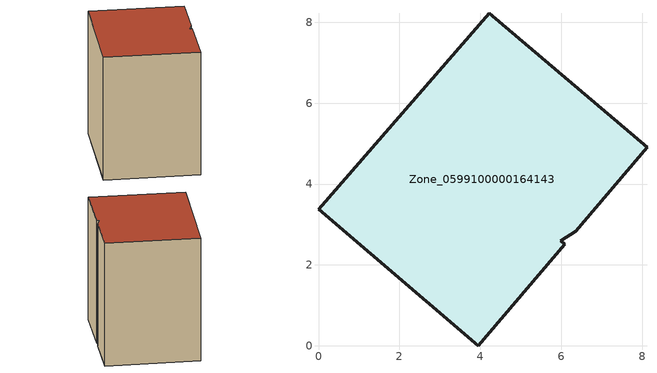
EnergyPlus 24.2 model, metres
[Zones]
Zone_0599100000164143
 floor ground (C_G): 0,3.37 4.22,8.23 8.12,4.91 6.36,2.83 5.99,2.6 6.08,2.51 3.95,0 z0
 wall outside (C_F): 4.22,8.23 0,3.37 3.95,0 6.08,2.51 5.99,2.6 6.36,2.83 8.12,4.91 4.22,8.23 z0:7
 roof outside (C_R): 6.36,2.83 8.12,4.91 4.22,8.23 0,3.37 3.95,0 6.08,2.51 5.99,2.6 z7
[BUILDING]
Pand.0599100000164143: North Axis=0; Terrain=City; Loads Convergence Tolerance Value=0.04; Temperature Convergence Tolerance Value=0.4; Solar Distribution=FullExterior; Maximum Number of Warmup Days=25; Minimum Number of Warmup Days=1
[Site:Location]
Rotterdam.The.Hague.AP_ZH_NLD Design_Conditions: Latitude=51.96; Longitude=4.45; Time Zone=1; Elevation=-4.5
[SITE:GROUNDTEMPERATURE:BUILDINGSURFACE]
18, 18, 18, 18, 18, 18, 18, 18, 18, 18, 18, 18
[MATERIAL] Thermal Absorptance=0.9; Solar Absorptance=0.7; Visible Absorptance=0.7
Name | Roughness | Thickness | Conductivity | Density | Specific Heat
G.TC.1946 | MediumSmooth | 0.15 | 1 | 540 | 1210
F.TC.1946 | Rough | 0.3 | 0.857143 | 1920 | 840
R.TC.1946 | MediumRough | 0.2 | 0.909091 | 1500 | 1000
[CONSTRUCTION]
C_G: G.TC.1946
C_F: F.TC.1946
C_R: R.TC.1946
[ZONE]
Zone_0599100000164143: Type=1; Multiplier=1; Ceiling Height=Autocalculate; Volume=Autocalculate; Floor Area=autocalculate; Part of Total Floor Area=Yes
[ZONEINFILTRATION:DESIGNFLOWRATE]
Infil_Zone_0599100000164143: Zone or ZoneList or Space or SpaceList=Zone_0599100000164143; Schedule=AlwaysOn; Design Flow Rate Calculation Method=Flow/Area; Flow Rate per Floor Area=0.003; Constant Term Coefficient=1; Temperature Term Coefficient=0; Velocity Term Coefficient=0; Velocity Squared Term Coefficient=0
[HVACTEMPLATE:ZONE:IDEALLOADSAIRSYSTEM]
Zone_0599100000164143: Maximum Heating Supply Air Temperature=50; Minimum Cooling Supply Air Temperature=13; Maximum Heating Supply Air Humidity Ratio=0.0156; Minimum Cooling Supply Air Humidity Ratio=0.0077; Heating Limit=NoLimit; Cooling Limit=NoLimit; Dehumidification Control Type=ConstantSensibleHeatRatio; Cooling Sensible Heat Ratio=0.7; Dehumidification Setpoint=60; Humidification Control Type=None; Humidification Setpoint=30; Outdoor Air Method=None; Outdoor Air Flow Rate per Person=0.00944; Outdoor Air Flow Rate per Zone Floor Area=0; Outdoor Air Flow Rate per Zone=0; Demand Controlled Ventilation Type=None; Outdoor Air Economizer Type=NoEconomizer; Heat Recovery Type=None; Sensible Heat Recovery Effectiveness=0.7; Latent Heat Recovery Effectiveness=0.65
[ZONECONTROL:THERMOSTAT]
ThermostatControl_Zone_0599100000164143: Zone or ZoneList=Zone_0599100000164143; Control Type Schedule=DualSetpointControlType; Control 1=Thermostat_Zone_0599100000164143; Temperature Difference Between Cutout And Setpoint=0
[THERMOSTATSETPOINT:DUALSETPOINT]
Thermostat_Zone_0599100000164143: Heating Setpoint Temperature Schedule=HeatingSetpoint_Zone_0599100000164143; Cooling Setpoint Temperature Schedule=CoolingSetpoint_Zone_0599100000164143
[SCHEDULE:COMPACT]
HeatingSetpoint_Zone_0599100000164143: Through: 12/31, For: AllDays, Until: 24:00, 21
CoolingSetpoint_Zone_0599100000164143: Through: 12/31, For: AllDays, Until: 24:00, 24
DualSetpointControlType: Through: 12/31, For: AllDays, Until: 24:00, 4
AlwaysOn: Through: 12/31, For: AllDays, Until: 24:00, 1
